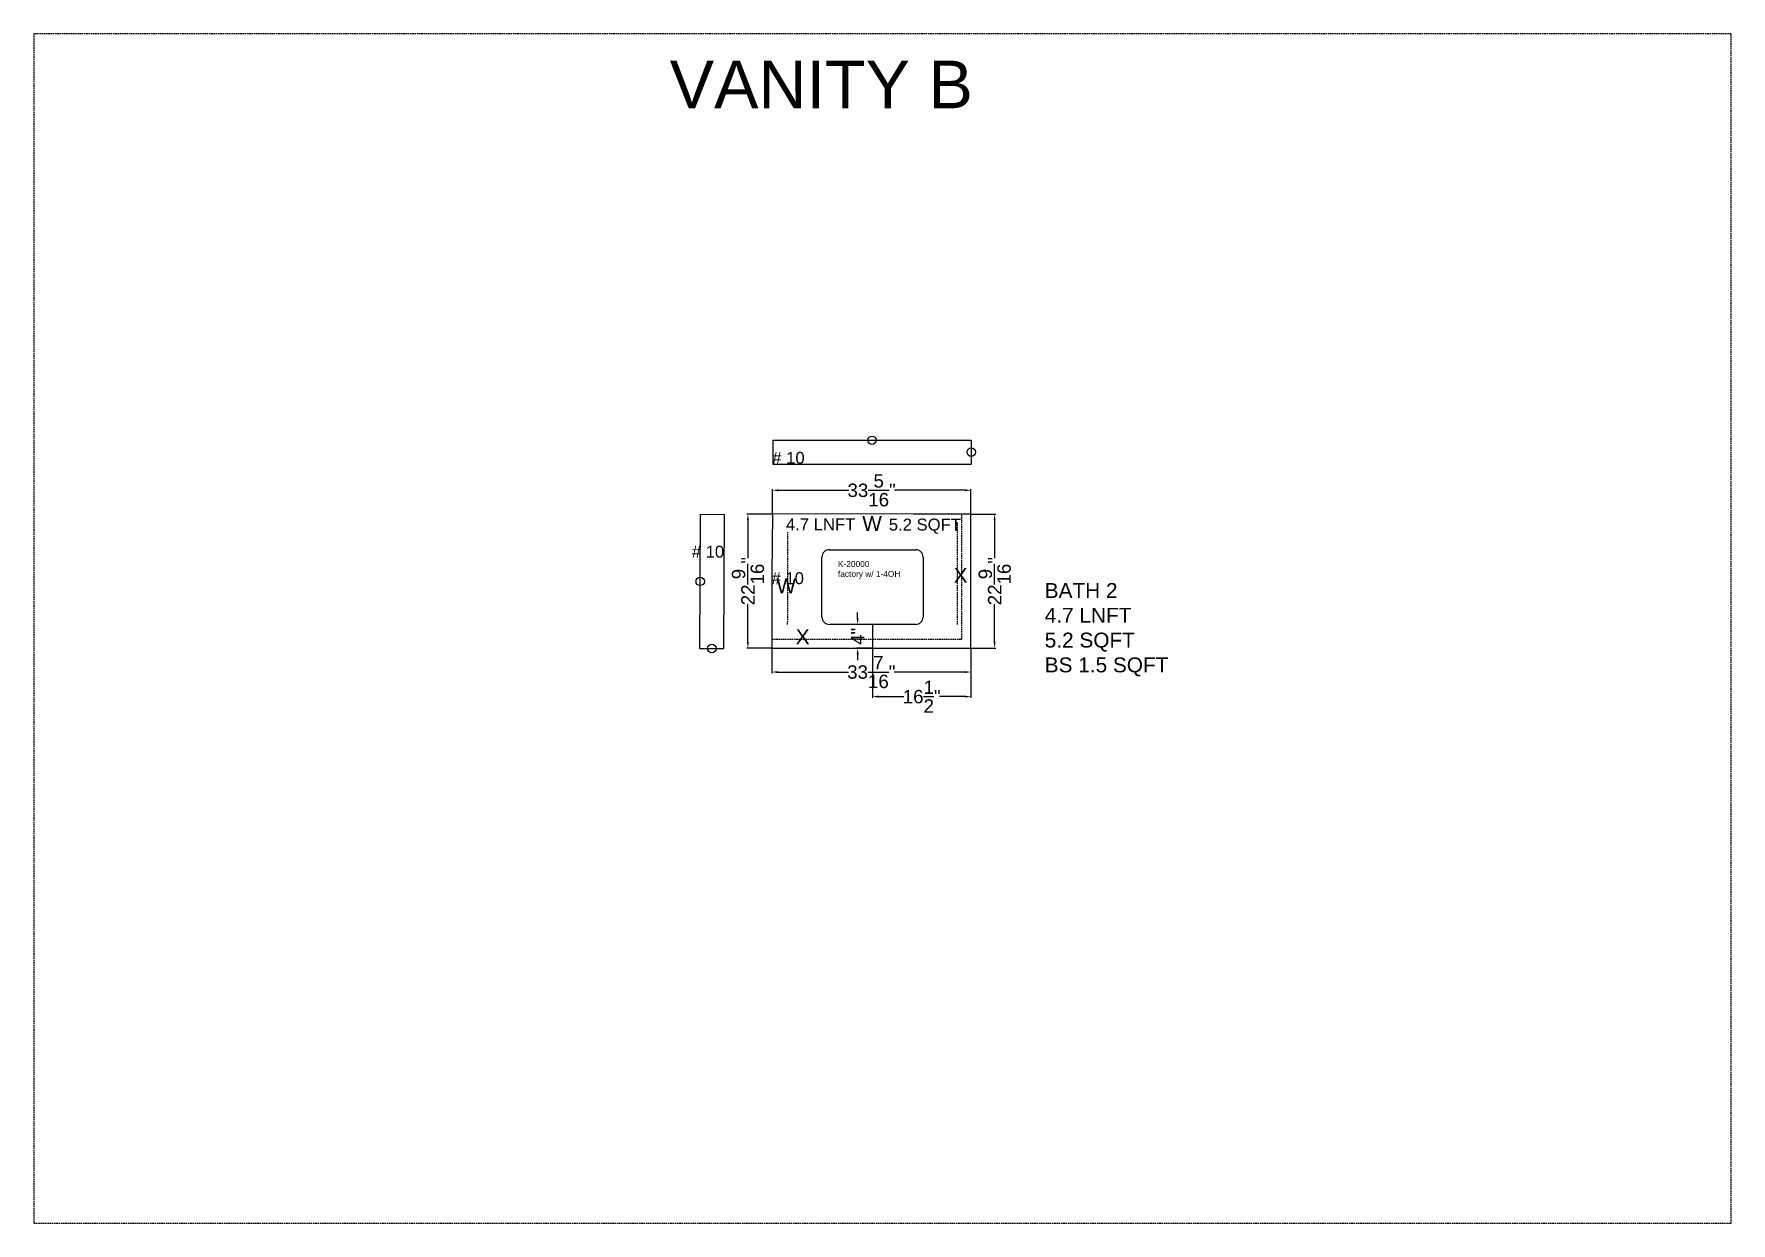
# Model space of a CAD drawing. Extents: x -347 to 953, y -714 to 758.
# Drawn here: x 362.8 to 647.9, y -487.1 to -287.3 of the extents above; entities that cross this region are included whole.
import ezdxf
from ezdxf.enums import TextEntityAlignment as Align

# ---------------------------------------------------------------- set-up
doc = ezdxf.new("R2010")
doc.units = 0
doc.header["$MEASUREMENT"] = 0
doc.linetypes.add('DASHED', pattern=[0.75, 0.5, -0.25])
doc.layers.get('0').update_dxf_attribs({"linetype": 'CONTINUOUS'})
doc.layers.get('Defpoints').update_dxf_attribs({"linetype": 'CONTINUOUS'})
for name, color, linetype in [('_CURVE', 7, 'CONTINUOUS'), ('BACK_SPLASH', 211, 'CONTINUOUS'), ('BLUE_BLUE', 5, 'CONTINUOUS'), ('GREEN_TEXT', 90, 'CONTINUOUS'), ('ORANGE_CABS', 30, 'DASHED'), ('RED_WALL', 1, 'CONTINUOUS')]:
    doc.layers.add(name, color=color, linetype=linetype)
doc.layers.add('No Print', color=8, linetype='CONTINUOUS', plot=False)
doc.styles.add('Model Text', font='arial.ttf', dxfattribs={"height": 2})
doc.styles.get("Standard").update_dxf_attribs({"font": 'arial.ttf'})
doc.dimstyles.get("Standard").update_dxf_attribs({"dimtxt": 2.25, "dimasz": 1, "dimexe": 0.18, "dimexo": 0.0625, "dimgap": 0.09, "dimtad": 0, "dimdec": 4, "dimzin": 0, "dimdsep": 46, "dimlunit": 5, "dimtxsty": 'Standard', "dimcen": 1, "dimclrd": 3, "dimclre": 3, "dimadec": 0, "dimazin": 0, "dimtfac": 1, "dimtdec": 4, "dimtofl": 0, "dimtmove": 0, "dimatfit": 3, "dimfxl": 1, "dimtolj": 1, "dimtzin": 0, "dimarcsym": 0})

# ---------------------------------------------------------------- blocks, each defined once
blk = doc.blocks.new('*D152')
at = {"color": 3, "linetype": 'Continuous', "lineweight": -2, "transparency": 16777216}
for p, q in [((486.84, -367.93), (486.84, -363.81)), ((487.84, -363.99), (499.67, -363.99)), ((519.18, -363.99), (507.34, -363.99)), ((520.18, -367.93), (520.18, -363.81))]:
    blk.add_line(p, q, dxfattribs=at)
at = {"color": 3, "linetype": 'Continuous', "transparency": 16777216}
for points in [[(487.84, -363.82), (487.84, -364.16), (486.84, -363.99)], [(519.18, -363.82), (519.18, -364.16), (520.18, -363.99)]]:
    blk.add_solid(points, dxfattribs=at)
at = {"layer": 'Defpoints', "color": 0, "linetype": 'Continuous', "transparency": 16777216}
for p in [(520.18, -363.99), (486.84, -367.99), (520.18, -367.99)]:
    blk.add_point(p, dxfattribs=at)
at = {"color": 0, "linetype": 'Continuous', "transparency": 16777216, "insert": (503.51, -363.99), "char_height": 2.25, "attachment_point": 5}
blk.add_mtext('\\A1;33{\\H1x;\\S5/16;}"', dxfattribs=at)
blk = doc.blocks.new('*D153')
at = {"color": 3, "linetype": 'Continuous', "lineweight": -2, "transparency": 16777216}
for p, q in [((520.24, -367.99), (524.36, -367.99)), ((524.18, -368.99), (524.18, -375.41)), ((524.18, -389.53), (524.18, -383.12)), ((520.24, -390.53), (524.36, -390.53))]:
    blk.add_line(p, q, dxfattribs=at)
at = {"color": 3, "linetype": 'Continuous', "transparency": 16777216}
for points in [[(524.01, -368.99), (524.34, -368.99), (524.18, -367.99)], [(524.01, -389.53), (524.34, -389.53), (524.18, -390.53)]]:
    blk.add_solid(points, dxfattribs=at)
at = {"layer": 'Defpoints', "color": 0, "linetype": 'Continuous', "transparency": 16777216}
for p in [(520.18, -367.99), (520.18, -390.53), (524.18, -390.53)]:
    blk.add_point(p, dxfattribs=at)
at = {"color": 0, "linetype": 'Continuous', "transparency": 16777216, "insert": (524.18, -379.26), "char_height": 2.25, "attachment_point": 5, "rotation": 90}
blk.add_mtext('\\A1;22{\\H1x;\\S9/16;}"', dxfattribs=at)
blk = doc.blocks.new('*D154')
at = {"color": 3, "linetype": 'Continuous', "lineweight": -2, "transparency": 16777216}
for p, q in [((486.74, -390.6), (486.74, -394.71)), ((520.18, -390.6), (520.18, -394.71)), ((487.74, -394.53), (499.62, -394.53)), ((519.18, -394.53), (507.29, -394.53))]:
    blk.add_line(p, q, dxfattribs=at)
at = {"color": 3, "linetype": 'Continuous', "transparency": 16777216}
for points in [[(487.74, -394.37), (487.74, -394.7), (486.74, -394.53)], [(519.18, -394.37), (519.18, -394.7), (520.18, -394.53)]]:
    blk.add_solid(points, dxfattribs=at)
at = {"layer": 'Defpoints', "color": 0, "linetype": 'Continuous', "transparency": 16777216}
for p in [(486.74, -390.53), (520.18, -390.53), (486.74, -394.53)]:
    blk.add_point(p, dxfattribs=at)
at = {"color": 0, "linetype": 'Continuous', "transparency": 16777216, "insert": (503.46, -394.53), "char_height": 2.25, "attachment_point": 5}
blk.add_mtext('\\A1;33{\\H1x;\\S7/16;}"', dxfattribs=at)
blk = doc.blocks.new('*D155')
at = {"color": 3, "linetype": 'Continuous', "lineweight": -2, "transparency": 16777216}
for p, q in [((486.78, -367.99), (482.56, -367.99)), ((482.74, -368.99), (482.74, -375.41)), ((482.74, -389.53), (482.74, -383.12)), ((486.67, -390.53), (482.56, -390.53))]:
    blk.add_line(p, q, dxfattribs=at)
at = {"color": 3, "linetype": 'Continuous', "transparency": 16777216}
for points in [[(482.57, -368.99), (482.9, -368.99), (482.74, -367.99)], [(482.57, -389.53), (482.9, -389.53), (482.74, -390.53)]]:
    blk.add_solid(points, dxfattribs=at)
at = {"layer": 'Defpoints', "color": 0, "linetype": 'Continuous', "transparency": 16777216}
for p in [(482.74, -367.99), (486.84, -367.99), (486.74, -390.53)]:
    blk.add_point(p, dxfattribs=at)
at = {"color": 0, "linetype": 'Continuous', "transparency": 16777216, "insert": (482.74, -379.26), "char_height": 2.25, "attachment_point": 5, "rotation": 90}
blk.add_mtext('\\A1;22{\\H1x;\\S9/16;}"', dxfattribs=at)
blk = doc.blocks.new('*D178')
at = {"color": 3, "linetype": 'Continuous', "lineweight": -2, "transparency": 16777216}
for p, q in [((503.67, -386.6), (503.67, -398.84)), ((520.18, -390.6), (520.18, -398.84)), ((504.67, -398.66), (508.95, -398.66)), ((519.18, -398.66), (514.89, -398.66))]:
    blk.add_line(p, q, dxfattribs=at)
at = {"color": 3, "linetype": 'Continuous', "transparency": 16777216}
for points in [[(504.67, -398.49), (504.67, -398.83), (503.67, -398.66)], [(519.18, -398.49), (519.18, -398.83), (520.18, -398.66)]]:
    blk.add_solid(points, dxfattribs=at)
at = {"layer": 'Defpoints', "color": 0, "linetype": 'Continuous', "transparency": 16777216}
for p in [(503.67, -386.53), (520.18, -390.53), (520.18, -398.66)]:
    blk.add_point(p, dxfattribs=at)
at = {"color": 0, "linetype": 'Continuous', "transparency": 16777216, "insert": (511.92, -398.66), "char_height": 2.25, "attachment_point": 5}
blk.add_mtext('\\A1;16{\\H1x;\\S1/2;}"', dxfattribs=at)
blk = doc.blocks.new('*D179')
at = {"color": 3, "linetype": 'Continuous', "lineweight": -2, "transparency": 16777216}
for p, q in [((501.17, -385.53), (501.17, -384.53)), ((503.6, -386.53), (500.99, -386.53)), ((503.6, -390.53), (500.99, -390.53)), ((501.17, -391.53), (501.17, -392.53))]:
    blk.add_line(p, q, dxfattribs=at)
at = {"color": 3, "linetype": 'Continuous', "transparency": 16777216}
for points in [[(501, -385.53), (501.34, -385.53), (501.17, -386.53)], [(501, -391.53), (501.34, -391.53), (501.17, -390.53)]]:
    blk.add_solid(points, dxfattribs=at)
at = {"layer": 'Defpoints', "color": 0, "linetype": 'Continuous', "transparency": 16777216}
for p in [(503.67, -386.53), (501.17, -390.53), (503.67, -390.53)]:
    blk.add_point(p, dxfattribs=at)
at = {"color": 0, "linetype": 'Continuous', "transparency": 16777216, "insert": (501.17, -388.53), "char_height": 2.25, "attachment_point": 5, "rotation": 90}
blk.add_mtext('\\A1;4"', dxfattribs=at)

msp = doc.modelspace()

# ---------------------------------------------------------------- linework, layer by layer
at = {"color": 3, "linetype": 'Continuous'}
for centre in [(503.578072, -355.581824), (520.246015, -357.582432), (474.726283, -379.295665), (476.674648, -390.576479)]:
    msp.add_circle(centre, 0.707983, dxfattribs=at)
at = {"layer": '_CURVE', "color": 4, "linetype": 'Continuous'}
for p, q in [((495.165091, -385.283965), (495.165091, -375.221465)), ((496.415091, -373.971465), (510.915091, -373.971465)), ((512.165091, -375.221465), (512.165091, -385.283965)), ((510.915091, -386.533965), (496.415091, -386.533965))]:
    msp.add_line(p, q, dxfattribs=at)
for centre, start, end in [((496.415091, -375.221465), 90, 180), ((510.915091, -375.221465), 0, 90), ((496.415091, -385.283965), 180, 270), ((510.915091, -385.283965), 270, 0)]:
    msp.add_arc(centre, 1.25, start, end, dxfattribs=at)
at = {"layer": 'BACK_SPLASH', "color": 211}
for p, q in [((486.910056, -355.581216), (486.90991, -359.581216)), ((486.910056, -355.581216), (520.246088, -355.582432)), ((520.246088, -355.582432), (520.245942, -359.582432)), ((486.90991, -359.581216), (520.245942, -359.582432)), ((474.674669, -390.567321), (474.777898, -368.02401)), ((474.777898, -368.02401), (478.777856, -368.042326)), ((478.674627, -390.585637), (478.777856, -368.042326)), ((474.674669, -390.567321), (478.674627, -390.585637))]:
    msp.add_line(p, q, dxfattribs=at)
at = {"layer": 'BLUE_BLUE', "color": 5}
for p, q in [((520.175762, -390.533965), (520.175762, -367.991871)), ((486.736502, -390.533965), (520.175762, -390.533965))]:
    msp.add_line(p, q, dxfattribs=at)
at = {"layer": 'No Print', "linetype": 'DASHED', "ltscale": 0.5}
msp.add_lwpolyline([(362.821993, -487.129274), (647.861405, -487.129274), (647.861405, -287.300366), (362.821993, -287.300366)], close=True, dxfattribs=at)
at = {"layer": 'ORANGE_CABS', "color": 30, "linetype": 'DASHED', "ltscale": 0.5}
for p, q in [((517.916569, -386.533965), (517.916569, -369.309322)), ((518.675762, -389.033965), (518.675762, -367.994045)), ((489.413613, -386.533965), (489.432574, -371.028776)), ((486.73753, -389.033965), (518.675762, -389.033965))]:
    msp.add_line(p, q, dxfattribs=at)
at = {"layer": 'RED_WALL', "color": 1}
for p, q in [((486.839731, -367.990654), (486.745081, -378.016976)), ((497.026938, -367.970324), (486.839731, -367.990654)), ((510.551529, -368.005825), (497.026938, -367.970324)), ((520.175762, -367.991871), (510.551529, -368.005825)), ((486.745081, -378.016976), (486.736502, -390.533965)), ((503.665091, -386.533965), (503.665091, -390.533965))]:
    msp.add_line(p, q, dxfattribs=at)

# ---------------------------------------------------------------- texts
at = {"linetype": 'Continuous', "attachment_point": 1, "style": 'Model Text'}
for s, width, insert, char_height in [('VANITY B', 134.25107034, (469.602243, -291.787001), 8), ('K-20000\\Pfactory w/ 1-4OH', 22.67607236, (497.869686, -375.871904), 1), ('{\\C3;BATH 2\\P}4.7 LNFT\\P5.2 SQFT{\\C3;\\P\\C6;BS 1.5 SQFT}', 29.66556514, (532.591352, -379.577601), 2.5)]:
    msp.add_mtext_dynamic_manual_height_columns(s, width=width, gutter_width=10, heights=[0], dxfattribs=dict(at, insert=insert, char_height=char_height))
at = {"linetype": 'Continuous', "char_height": 2, "attachment_point": 5, "style": 'Model Text'}
for s, insert in [('# 10', (489.5477, -358.54711)), ('4.7 LNFT', (494.950653, -369.704165)), ('5.2 SQFT', (512.455997, -370.027732)), ('# 10', (476.030155, -374.321585)), ('# 10', (489.423093, -378.78137))]:
    msp.add_mtext(s, dxfattribs=dict(at, insert=insert))
at = {"layer": 'GREEN_TEXT', "color": 90}
for s, p in [('W', (501.93969, -368.315664)), ('W', (487.521392, -378.807492)), ('X', (517.304937, -377.021176)), ('X', (490.767922, -387.355323))]:
    msp.add_text(s, height=2.5, dxfattribs=at).set_placement(p, align=Align.TOP_LEFT)

# ---------------------------------------------------------------- dimensions: what is measured, and where the dimension line sits
at = {"linetype": 'Continuous'}
for base, p1, p2, picture, middle in [((520.175762, -363.990654), (486.839731, -367.990654), (520.175762, -367.991871), '*D152', (503.507747, -363.990654)), ((520.175762, -398.660875), (503.665091, -386.533965), (520.175762, -390.533965), '*D178', (511.920427, -398.660875)), ((486.736502, -394.533965), (520.175762, -390.533965), (486.736502, -390.533965), '*D154', (503.456132, -394.533965))]:
    dim = msp.add_linear_dim(base=base, p1=p1, p2=p2, dimstyle='Standard', override={"dimpost": '"'}, dxfattribs=at)
    dim.commit()
    dim.dimension.update_dxf_attribs({"geometry": picture, "text_midpoint": middle})
for base, p1, p2, picture, middle in [((482.736544, -367.990654), (486.736502, -390.533965), (486.839731, -367.990654), '*D155', (482.736544, -379.262309)), ((524.175762, -390.533965), (520.175762, -367.991871), (520.175762, -390.533965), '*D153', (524.175762, -379.262918)), ((501.169037, -390.533965), (503.665091, -386.533965), (503.665091, -390.533965), '*D179', (501.169037, -388.533965))]:
    dim = msp.add_linear_dim(base=base, p1=p1, p2=p2, angle=90, dimstyle='Standard', override={"dimpost": '"'}, dxfattribs=at)
    dim.commit()
    dim.dimension.update_dxf_attribs({"geometry": picture, "text_midpoint": middle})

doc.saveas('drawing.dxf')
